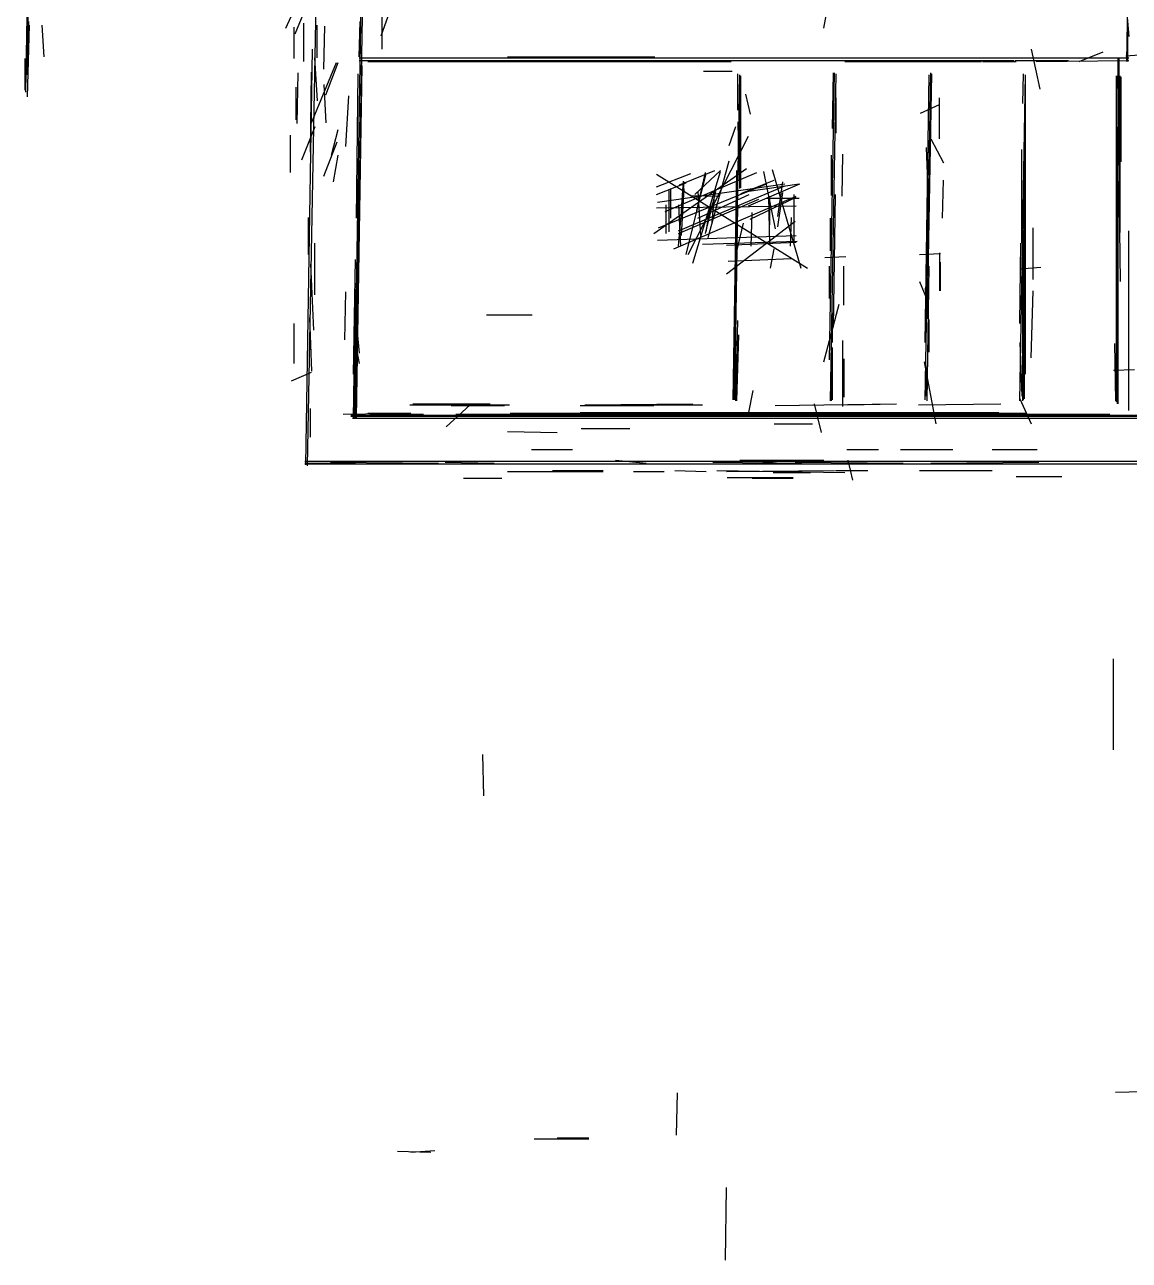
# Model space of a CAD drawing. Header units: metres. Extents: x 0.1 to 46.8, y -33.1 to 0.
# Drawn here: x 2.3 to 13.86, y -32.72 to -19.8 of the extents above; entities that cross this region are included whole.
import ezdxf

# ---------------------------------------------------------------- set-up
doc = ezdxf.new("R2010")
doc.units = ezdxf.units.M
doc.layers.add('Lines', color=7, linetype='Continuous')
doc.layers.add('Walls', color=2, linetype='Continuous')

msp = doc.modelspace()

# ---------------------------------------------------------------- linework, layer by layer
at = {"layer": 'Lines'}
for p, q in [((5.76, -23.91), (6.05, -7.4)), ((2.31, -20.5), (2.38, -16.93)), ((2.33, -20.32), (2.35, -18.72)), ((5.13, -19.89), (5.32, -19.43)), ((6.03, -19.91), (6.19, -19.46)), ((10.66, -19.83), (10.73, -19.45)), ((5.03, -19.83), (5.16, -19.55)), ((5.26, -24.41), (5.35, -19.57)), ((5.75, -23.91), (5.82, -19.56)), ((13.82, -19.56), (13.85, -19.92)), ((13.83, -20.18), (13.84, -19.56)), ((2.34, -19.76), (2.34, -20.06)), ((5.8, -20.13), (5.81, -19.76)), ((6.04, -20.05), (6.04, -19.68)), ((2.33, -20.55), (2.35, -19.8)), ((2.48, -19.8), (2.5, -20.13)), ((5.12, -20.15), (5.12, -19.82)), ((5.22, -20.18), (5.22, -19.78)), ((5.36, -20.14), (5.36, -19.8)), ((5.43, -20.26), (5.44, -19.81)), ((13.84, -20.18), (13.84, -19.81)), ((2.3, -20.15), (2.3, -20.48)), ((5.24, -24.4), (5.31, -20.05)), ((5.33, -20.14), (5.36, -20.59)), ((5.8, -20.14), (13.85, -20.14)), ((7.35, -20.13), (8.89, -20.13)), ((12.83, -20.05), (12.92, -20.47)), ((13.33, -20.18), (13.58, -20.08)), ((13.74, -20.85), (13.74, -20.14)), ((13.75, -21.42), (13.75, -20.14)), ((13.82, -20.12), (14.35, -20.08)), ((5.29, -21.13), (5.3, -20.29)), ((5.3, -20.82), (5.56, -20.19)), ((5.45, -20.53), (5.58, -20.19)), ((5.77, -23.91), (5.83, -20.22)), ((5.8, -20.17), (12.65, -20.17)), ((5.89, -20.18), (9.69, -20.18)), ((9.4, -20.28), (9.7, -20.28)), ((10.88, -20.18), (12.31, -20.18)), ((12.32, -20.18), (12.67, -20.18)), ((12.66, -20.17), (13.22, -20.17)), ((12.88, -20.18), (13.85, -20.17)), ((5.15, -20.83), (5.16, -20.3)), ((5.43, -20.42), (5.45, -20.82)), ((5.77, -21.82), (5.79, -20.31)), ((9.72, -23.72), (9.78, -20.32)), ((9.76, -20.69), (9.76, -20.31)), ((9.79, -21.5), (9.79, -20.33)), ((10.72, -23.3), (10.77, -20.3)), ((10.73, -23.73), (10.79, -20.31)), ((10.75, -20.88), (10.76, -20.3)), ((11.72, -23.72), (11.78, -20.3)), ((11.72, -23.12), (11.76, -20.32)), ((11.75, -22.43), (11.79, -20.31)), ((12.71, -23.73), (12.77, -20.32)), ((12.74, -20.62), (12.75, -20.31)), ((12.77, -23.45), (12.77, -20.37)), ((13.72, -23.74), (13.72, -20.33)), ((13.73, -20.33), (13.76, -22.48)), ((13.76, -21.97), (13.76, -20.33)), ((13.77, -21.23), (13.77, -20.34)), ((5.14, -20.79), (5.14, -20.45)), ((5.66, -21.07), (5.69, -20.54)), ((9.84, -20.52), (9.89, -20.73)), ((9.78, -21.51), (9.78, -20.57)), ((10.79, -20.93), (10.79, -20.56)), ((11.67, -20.72), (11.87, -20.63)), ((11.87, -20.99), (11.87, -20.56)), ((5.2, -21.21), (5.34, -20.86)), ((5.51, -21.16), (5.58, -20.89)), ((9.67, -21.06), (9.74, -20.86)), ((9.76, -20.81), (9.77, -21.34)), ((13.73, -23.76), (13.73, -20.86)), ((5.08, -21.34), (5.08, -20.95)), ((5.43, -21.38), (5.57, -21.02)), ((9.24, -22.2), (9.87, -20.96)), ((11.78, -20.99), (11.91, -21.24)), ((12.76, -23.71), (12.76, -20.94)), ((5.53, -21.44), (5.58, -21.16)), ((10.74, -21.58), (10.74, -21.16)), ((10.85, -21.59), (10.86, -21.15)), ((11.73, -21.08), (11.75, -21.63)), ((12.73, -22.08), (12.73, -21.1)), ((8.88, -21.98), (9.85, -21.3)), ((9.15, -21.47), (9.52, -21.32)), ((9.31, -21.57), (9.58, -21.32)), ((9.45, -22.02), (9.67, -21.22)), ((9.71, -23.72), (9.75, -21.32)), ((10.12, -21.31), (10.42, -22.34)), ((8.91, -21.49), (9.27, -21.35)), ((8.91, -21.36), (10.49, -22.34)), ((8.91, -21.57), (9.22, -21.45)), ((9, -21.75), (9.96, -21.34)), ((9.14, -22.11), (9.2, -21.44)), ((9.17, -21.73), (9.19, -21.43)), ((9.22, -22.2), (9.43, -21.35)), ((9.29, -22.29), (9.58, -21.33)), ((9.33, -21.74), (9.42, -21.34)), ((9.79, -21.56), (10.14, -21.42)), ((10.03, -21.33), (10.15, -21.93)), ((10.18, -21.8), (10.23, -21.44)), ((11.9, -21.82), (11.91, -21.42)), ((13.74, -23.76), (13.74, -21.43)), ((8.92, -21.65), (10.25, -21.46)), ((8.93, -21.92), (10.06, -21.46)), ((9.04, -21.96), (9.04, -21.53)), ((9.06, -21.82), (9.06, -21.51)), ((9.14, -21.95), (10.25, -21.48)), ((9.17, -22), (9.2, -21.51)), ((9.26, -21.58), (9.57, -21.59)), ((9.34, -21.54), (9.37, -22)), ((9.34, -21.82), (9.88, -21.57)), ((9.42, -21.98), (9.53, -21.54)), ((9.49, -21.86), (9.52, -21.54)), ((9.85, -21.54), (10.4, -21.46)), ((9.87, -21.69), (10.41, -21.46)), ((10.18, -21.91), (10.23, -21.55)), ((10.35, -22.08), (10.35, -21.57)), ((10.76, -22.96), (10.78, -21.57)), ((12.75, -21.93), (12.75, -21.56)), ((8.91, -21.71), (10.37, -21.69)), ((9.01, -21.98), (9.01, -21.68)), ((9.09, -22.14), (10.37, -21.59)), ((9.14, -21.98), (9.98, -21.62)), ((9.14, -21.68), (9.16, -22.11)), ((9.43, -21.96), (9.48, -21.66)), ((9.73, -23.72), (9.76, -21.69)), ((9.89, -21.83), (10.37, -21.6)), ((10.06, -21.61), (10.4, -21.61)), ((10.08, -21.59), (10.09, -22.1)), ((10.09, -21.59), (10.09, -21.89)), ((5.27, -22.2), (5.27, -21.81)), ((9.9, -22.11), (9.91, -21.76)), ((10.31, -22.11), (10.32, -21.81)), ((10.73, -22.16), (10.73, -21.82)), ((9.64, -22.4), (10.36, -21.85)), ((9.74, -22.21), (9.82, -21.87)), ((12.75, -23.72), (12.75, -21.94)), ((12.85, -22.46), (12.85, -21.92)), ((13.85, -23.83), (13.85, -21.95)), ((5.33, -22.08), (5.33, -22.62)), ((8.92, -22.05), (10.37, -22)), ((9.39, -22.09), (10.38, -22.06)), ((9.64, -22.1), (10.37, -22.07)), ((12.71, -22.92), (12.72, -22.08)), ((12.74, -23.73), (12.74, -22.09)), ((10.1, -22.34), (10.14, -22.14)), ((10.67, -22.23), (10.89, -22.22)), ((11.66, -22.2), (11.88, -22.19)), ((11.87, -22.18), (11.87, -22.58)), ((5.29, -22.3), (5.32, -22.99)), ((5.74, -23.45), (5.76, -22.25)), ((9.66, -22.27), (10.32, -22.24)), ((10.72, -22.66), (10.72, -22.32)), ((10.87, -22.73), (10.87, -22.32)), ((11.74, -23.73), (11.76, -22.32)), ((11.88, -22.58), (11.88, -22.28)), ((12.71, -22.35), (12.93, -22.33)), ((11.66, -22.48), (11.75, -22.7)), ((11.75, -22.87), (11.75, -22.44)), ((5.65, -23.09), (5.66, -22.59)), ((5.74, -23.91), (5.76, -22.56)), ((11.72, -22.55), (11.74, -22.87)), ((12.83, -23.28), (12.85, -22.58)), ((10.66, -23.32), (10.82, -22.72)), ((5.28, -22.86), (5.3, -23.42)), ((5.76, -22.83), (5.8, -23.23)), ((7.13, -22.83), (7.61, -22.83)), ((10.75, -23.12), (10.75, -22.81)), ((5.12, -23.34), (5.12, -22.92)), ((9.74, -23.73), (9.76, -22.89)), ((11.76, -23.22), (11.76, -22.88)), ((5.75, -23.08), (5.8, -23.34)), ((9.75, -23.73), (9.77, -23.04)), ((10.86, -23.79), (10.86, -23.1)), ((12.71, -23.12), (12.73, -23.68)), ((13.7, -23.13), (13.71, -23.73)), ((10.75, -23.72), (10.75, -23.17)), ((10.74, -23.73), (10.74, -23.39)), ((10.87, -23.29), (10.87, -23.69)), ((11.71, -23.32), (11.83, -23.97)), ((11.73, -23.68), (11.73, -23.36)), ((5.09, -23.52), (5.3, -23.43)), ((13.69, -23.41), (13.91, -23.4)), ((9.87, -23.87), (9.92, -23.62)), ((6.33, -23.77), (7.37, -23.77)), ((6.36, -23.76), (7.17, -23.76)), ((6.71, -24), (6.96, -23.77)), ((6.76, -23.78), (7.32, -23.78)), ((8.11, -23.78), (8.88, -23.78)), ((8.16, -23.77), (9.29, -23.76)), ((8.73, -23.77), (9.39, -23.77)), ((10.15, -23.78), (11.42, -23.76)), ((10.56, -23.76), (10.63, -24.06)), ((10.91, -23.77), (11.42, -23.76)), ((11.65, -23.77), (12.51, -23.76)), ((12.71, -23.71), (12.83, -23.97)), ((5.29, -24.11), (5.29, -23.81)), ((5.63, -23.87), (6.33, -23.86)), ((5.71, -23.88), (17.65, -23.88)), ((5.71, -23.89), (32.1, -23.89)), ((5.73, -23.91), (24.31, -23.91)), ((5.89, -23.86), (6.34, -23.86)), ((5.91, -23.87), (6.47, -23.87)), ((6.81, -23.87), (13.65, -23.87)), ((7.38, -23.86), (12.77, -23.86)), ((8.11, -23.85), (12.49, -23.85)), ((8.12, -24.02), (8.63, -24.02)), ((10.14, -23.97), (10.54, -23.97)), ((7.35, -24.05), (7.87, -24.06)), ((7.6, -24.24), (8.03, -24.24)), ((10.9, -24.24), (11.23, -24.24)), ((11.46, -24.24), (12.01, -24.24)), ((12.42, -24.24), (12.89, -24.24)), ((5.23, -24.36), (16.47, -24.36)), ((5.23, -24.38), (5.76, -24.38)), ((5.23, -24.39), (24.6, -24.39)), ((5.5, -24.37), (6.63, -24.38)), ((6.7, -24.37), (7.21, -24.38)), ((8.48, -24.35), (8.8, -24.38)), ((9.5, -24.37), (10.43, -24.38)), ((9.78, -24.35), (10.66, -24.35)), ((9.88, -24.35), (10.2, -24.38)), ((10.36, -24.37), (11.49, -24.38)), ((10.91, -24.35), (10.96, -24.56)), ((11.78, -24.38), (12.91, -24.37)), ((6.89, -24.54), (7.29, -24.54)), ((7.35, -24.47), (8.35, -24.47)), ((7.82, -24.46), (8.35, -24.46)), ((8.67, -24.47), (8.99, -24.47)), ((9.1, -24.46), (9.43, -24.47)), ((9.54, -24.46), (10.88, -24.48)), ((9.64, -24.47), (10.77, -24.46)), ((9.65, -24.53), (10.34, -24.53)), ((9.91, -24.54), (10.34, -24.54)), ((10.13, -24.48), (10.52, -24.48)), ((10.78, -24.46), (11.12, -24.46)), ((11.66, -24.46), (12.42, -24.46)), ((12.67, -24.52), (13.15, -24.52)), ((13.69, -27.38), (13.69, -26.43)), ((7.09, -27.43), (7.1, -27.86)), ((9.12, -31.41), (9.13, -30.97)), ((13.71, -30.96), (14.19, -30.95)), ((7.63, -31.45), (8.2, -31.45)), ((7.87, -31.44), (8.2, -31.44)), ((6.2, -31.58), (6.55, -31.59)), ((6.34, -31.59), (6.59, -31.57)), ((9.63, -32.72), (9.64, -31.96))]:
    msp.add_line(p, q, dxfattribs=at)
at = {"layer": 'Walls'}
for p, q in [((5.76, -23.91), (6.05, -7.4)), ((5.76, -23.91), (6.05, -7.4)), ((5.76, -23.91), (6.05, -7.4)), ((5.76, -23.91), (6.05, -7.4)), ((5.76, -23.91), (6.05, -7.4)), ((5.76, -23.91), (6.05, -7.4)), ((5.76, -23.91), (6.05, -7.4)), ((5.76, -23.91), (6.05, -7.4)), ((5.76, -23.91), (6.05, -7.4)), ((5.76, -23.91), (6.05, -7.4)), ((5.76, -23.91), (6.05, -7.4)), ((5.76, -23.91), (6.05, -7.4)), ((2.31, -20.5), (2.38, -16.93)), ((2.31, -20.5), (2.38, -16.93)), ((2.31, -20.5), (2.38, -16.93)), ((2.31, -20.5), (2.38, -16.93)), ((2.33, -20.32), (2.35, -18.72)), ((2.33, -20.32), (2.35, -18.72)), ((2.33, -20.32), (2.35, -18.72)), ((5.26, -24.41), (5.35, -19.57)), ((5.26, -24.41), (5.35, -19.57)), ((5.26, -24.41), (5.35, -19.57)), ((5.26, -24.41), (5.35, -19.57)), ((5.26, -24.41), (5.35, -19.57)), ((5.75, -23.91), (5.82, -19.56)), ((5.75, -23.91), (5.82, -19.56)), ((5.75, -23.91), (5.82, -19.56)), ((5.75, -23.91), (5.82, -19.56)), ((5.75, -23.91), (5.82, -19.56)), ((13.83, -20.18), (13.84, -19.56)), ((2.33, -20.55), (2.35, -19.8)), ((5.24, -24.4), (5.31, -20.05)), ((5.24, -24.4), (5.31, -20.05)), ((5.24, -24.4), (5.31, -20.05)), ((5.24, -24.4), (5.31, -20.05)), ((5.24, -24.4), (5.31, -20.05)), ((5.24, -24.4), (5.31, -20.05)), ((5.8, -20.14), (13.85, -20.14)), ((5.8, -20.14), (13.85, -20.14)), ((5.8, -20.14), (13.85, -20.14)), ((5.8, -20.14), (13.85, -20.14)), ((5.8, -20.14), (13.85, -20.14)), ((5.8, -20.14), (13.85, -20.14)), ((7.35, -20.13), (8.89, -20.13)), ((7.35, -20.13), (8.89, -20.13)), ((7.35, -20.13), (8.89, -20.13)), ((13.74, -20.85), (13.74, -20.14)), ((13.74, -20.85), (13.74, -20.14)), ((13.74, -20.85), (13.74, -20.14)), ((13.74, -20.85), (13.74, -20.14)), ((13.74, -20.85), (13.74, -20.14)), ((13.75, -21.42), (13.75, -20.14)), ((13.75, -21.42), (13.75, -20.14)), ((13.75, -21.42), (13.75, -20.14)), ((13.75, -21.42), (13.75, -20.14)), ((13.75, -21.42), (13.75, -20.14)), ((13.82, -20.12), (14.35, -20.08)), ((13.82, -20.12), (14.35, -20.08)), ((5.29, -21.13), (5.3, -20.29)), ((5.29, -21.13), (5.3, -20.29)), ((5.29, -21.13), (5.3, -20.29)), ((5.77, -23.91), (5.83, -20.22)), ((5.77, -23.91), (5.83, -20.22)), ((5.77, -23.91), (5.83, -20.22)), ((5.77, -23.91), (5.83, -20.22)), ((5.77, -23.91), (5.83, -20.22)), ((5.77, -23.91), (5.83, -20.22)), ((5.77, -23.91), (5.83, -20.22)), ((5.8, -20.17), (12.65, -20.17)), ((5.8, -20.17), (12.65, -20.17)), ((5.8, -20.17), (12.65, -20.17)), ((5.8, -20.17), (12.65, -20.17)), ((5.8, -20.17), (12.65, -20.17)), ((5.89, -20.18), (9.69, -20.18)), ((5.89, -20.18), (9.69, -20.18)), ((5.89, -20.18), (9.69, -20.18)), ((10.88, -20.18), (12.31, -20.18)), ((10.88, -20.18), (12.31, -20.18)), ((10.88, -20.18), (12.31, -20.18)), ((12.66, -20.17), (13.22, -20.17)), ((12.66, -20.17), (13.22, -20.17)), ((12.66, -20.17), (13.22, -20.17)), ((12.88, -20.18), (13.85, -20.17)), ((12.88, -20.18), (13.85, -20.17)), ((12.88, -20.18), (13.85, -20.17)), ((12.88, -20.18), (13.85, -20.17)), ((5.15, -20.83), (5.16, -20.3)), ((5.15, -20.83), (5.16, -20.3)), ((5.77, -21.82), (5.79, -20.31)), ((5.77, -21.82), (5.79, -20.31)), ((5.77, -21.82), (5.79, -20.31)), ((9.72, -23.72), (9.78, -20.32)), ((9.72, -23.72), (9.78, -20.32)), ((9.72, -23.72), (9.78, -20.32)), ((9.72, -23.72), (9.78, -20.32)), ((9.72, -23.72), (9.78, -20.32)), ((9.79, -21.5), (9.79, -20.33)), ((10.72, -23.3), (10.77, -20.3)), ((10.72, -23.3), (10.77, -20.3)), ((10.72, -23.3), (10.77, -20.3)), ((10.72, -23.3), (10.77, -20.3)), ((10.73, -23.73), (10.79, -20.31)), ((10.73, -23.73), (10.79, -20.31)), ((10.73, -23.73), (10.79, -20.31)), ((10.73, -23.73), (10.79, -20.31)), ((11.72, -23.72), (11.78, -20.3)), ((11.72, -23.72), (11.78, -20.3)), ((11.72, -23.72), (11.78, -20.3)), ((11.72, -23.12), (11.76, -20.32)), ((11.72, -23.12), (11.76, -20.32)), ((11.72, -23.12), (11.76, -20.32)), ((11.75, -22.43), (11.79, -20.31)), ((11.75, -22.43), (11.79, -20.31)), ((12.71, -23.73), (12.77, -20.32)), ((12.71, -23.73), (12.77, -20.32)), ((12.71, -23.73), (12.77, -20.32)), ((12.71, -23.73), (12.77, -20.32)), ((12.77, -23.45), (12.77, -20.37)), ((12.77, -23.45), (12.77, -20.37)), ((12.77, -23.45), (12.77, -20.37)), ((12.77, -23.45), (12.77, -20.37)), ((13.72, -23.74), (13.72, -20.33)), ((13.72, -23.74), (13.72, -20.33)), ((13.72, -23.74), (13.72, -20.33)), ((13.72, -23.74), (13.72, -20.33)), ((13.72, -23.74), (13.72, -20.33)), ((13.72, -23.74), (13.72, -20.33)), ((13.72, -23.74), (13.72, -20.33)), ((13.72, -23.74), (13.72, -20.33)), ((13.72, -23.74), (13.72, -20.33)), ((13.73, -20.33), (13.76, -22.48)), ((13.73, -20.33), (13.76, -22.48)), ((13.73, -20.33), (13.76, -22.48)), ((13.73, -20.33), (13.76, -22.48)), ((13.73, -20.33), (13.76, -22.48)), ((13.73, -20.33), (13.76, -22.48)), ((13.73, -20.33), (13.76, -22.48)), ((13.73, -20.33), (13.76, -22.48)), ((13.76, -21.97), (13.76, -20.33)), ((13.76, -21.97), (13.76, -20.33)), ((13.76, -21.97), (13.76, -20.33)), ((13.76, -21.97), (13.76, -20.33)), ((13.76, -21.97), (13.76, -20.33)), ((13.76, -21.97), (13.76, -20.33)), ((13.76, -21.97), (13.76, -20.33)), ((13.77, -21.23), (13.77, -20.34)), ((13.77, -21.23), (13.77, -20.34)), ((13.77, -21.23), (13.77, -20.34)), ((13.77, -21.23), (13.77, -20.34)), ((13.77, -21.23), (13.77, -20.34)), ((13.77, -21.23), (13.77, -20.34)), ((5.66, -21.07), (5.69, -20.54)), ((5.66, -21.07), (5.69, -20.54)), ((5.66, -21.07), (5.69, -20.54)), ((9.76, -20.81), (9.77, -21.34)), ((13.73, -23.76), (13.73, -20.86)), ((13.73, -23.76), (13.73, -20.86)), ((13.73, -23.76), (13.73, -20.86)), ((13.73, -23.76), (13.73, -20.86)), ((13.73, -23.76), (13.73, -20.86)), ((13.73, -23.76), (13.73, -20.86)), ((13.73, -23.76), (13.73, -20.86)), ((13.73, -23.76), (13.73, -20.86)), ((13.73, -23.76), (13.73, -20.86)), ((13.73, -23.76), (13.73, -20.86)), ((13.73, -23.76), (13.73, -20.86)), ((12.76, -23.71), (12.76, -20.94)), ((12.76, -23.71), (12.76, -20.94)), ((12.76, -23.71), (12.76, -20.94)), ((12.76, -23.71), (12.76, -20.94)), ((12.76, -23.71), (12.76, -20.94)), ((12.76, -23.71), (12.76, -20.94)), ((12.76, -23.71), (12.76, -20.94)), ((12.76, -23.71), (12.76, -20.94)), ((11.73, -21.08), (11.75, -21.63)), ((11.73, -21.08), (11.75, -21.63)), ((12.73, -22.08), (12.73, -21.1)), ((12.73, -22.08), (12.73, -21.1)), ((12.73, -22.08), (12.73, -21.1)), ((12.73, -22.08), (12.73, -21.1)), ((8.88, -21.98), (9.85, -21.3)), ((8.88, -21.98), (9.85, -21.3)), ((9.45, -22.02), (9.67, -21.22)), ((9.45, -22.02), (9.67, -21.22)), ((9.71, -23.72), (9.75, -21.32)), ((9.71, -23.72), (9.75, -21.32)), ((9.71, -23.72), (9.75, -21.32)), ((9.71, -23.72), (9.75, -21.32)), ((10.12, -21.31), (10.42, -22.34)), ((9, -21.75), (9.96, -21.34)), ((9, -21.75), (9.96, -21.34)), ((9, -21.75), (9.96, -21.34)), ((9, -21.75), (9.96, -21.34)), ((9, -21.75), (9.96, -21.34)), ((9, -21.75), (9.96, -21.34)), ((9.14, -22.11), (9.2, -21.44)), ((9.14, -22.11), (9.2, -21.44)), ((9.22, -22.2), (9.43, -21.35)), ((9.22, -22.2), (9.43, -21.35)), ((9.29, -22.29), (9.58, -21.33)), ((10.03, -21.33), (10.15, -21.93)), ((13.74, -23.76), (13.74, -21.43)), ((13.74, -23.76), (13.74, -21.43)), ((13.74, -23.76), (13.74, -21.43)), ((13.74, -23.76), (13.74, -21.43)), ((13.74, -23.76), (13.74, -21.43)), ((13.74, -23.76), (13.74, -21.43)), ((13.74, -23.76), (13.74, -21.43)), ((13.74, -23.76), (13.74, -21.43)), ((8.92, -21.65), (10.25, -21.46)), ((8.92, -21.65), (10.25, -21.46)), ((8.92, -21.65), (10.25, -21.46)), ((8.92, -21.65), (10.25, -21.46)), ((8.92, -21.65), (10.25, -21.46)), ((8.93, -21.92), (10.06, -21.46)), ((8.93, -21.92), (10.06, -21.46)), ((8.93, -21.92), (10.06, -21.46)), ((8.93, -21.92), (10.06, -21.46)), ((9.14, -21.95), (10.25, -21.48)), ((9.14, -21.95), (10.25, -21.48)), ((9.14, -21.95), (10.25, -21.48)), ((9.14, -21.95), (10.25, -21.48)), ((9.14, -21.95), (10.25, -21.48)), ((9.14, -21.95), (10.25, -21.48)), ((9.34, -21.82), (9.88, -21.57)), ((9.34, -21.82), (9.88, -21.57)), ((9.34, -21.82), (9.88, -21.57)), ((9.34, -21.82), (9.88, -21.57)), ((9.85, -21.54), (10.4, -21.46)), ((9.85, -21.54), (10.4, -21.46)), ((9.85, -21.54), (10.4, -21.46)), ((9.85, -21.54), (10.4, -21.46)), ((9.85, -21.54), (10.4, -21.46)), ((9.85, -21.54), (10.4, -21.46)), ((9.87, -21.69), (10.41, -21.46)), ((9.87, -21.69), (10.41, -21.46)), ((9.87, -21.69), (10.41, -21.46)), ((9.87, -21.69), (10.41, -21.46)), ((9.87, -21.69), (10.41, -21.46)), ((9.87, -21.69), (10.41, -21.46)), ((10.35, -22.08), (10.35, -21.57)), ((10.35, -22.08), (10.35, -21.57)), ((10.35, -22.08), (10.35, -21.57)), ((10.35, -22.08), (10.35, -21.57)), ((10.35, -22.08), (10.35, -21.57)), ((10.76, -22.96), (10.78, -21.57)), ((10.76, -22.96), (10.78, -21.57)), ((10.76, -22.96), (10.78, -21.57)), ((8.91, -21.71), (10.37, -21.69)), ((8.91, -21.71), (10.37, -21.69)), ((8.91, -21.71), (10.37, -21.69)), ((8.91, -21.71), (10.37, -21.69)), ((8.91, -21.71), (10.37, -21.69)), ((8.91, -21.71), (10.37, -21.69)), ((9.09, -22.14), (10.37, -21.59)), ((9.09, -22.14), (10.37, -21.59)), ((9.09, -22.14), (10.37, -21.59)), ((9.09, -22.14), (10.37, -21.59)), ((9.09, -22.14), (10.37, -21.59)), ((9.09, -22.14), (10.37, -21.59)), ((9.09, -22.14), (10.37, -21.59)), ((9.14, -21.98), (9.98, -21.62)), ((9.14, -21.98), (9.98, -21.62)), ((9.14, -21.98), (9.98, -21.62)), ((9.14, -21.98), (9.98, -21.62)), ((9.14, -21.98), (9.98, -21.62)), ((9.73, -23.72), (9.76, -21.69)), ((9.73, -23.72), (9.76, -21.69)), ((9.73, -23.72), (9.76, -21.69)), ((9.73, -23.72), (9.76, -21.69)), ((9.89, -21.83), (10.37, -21.6)), ((9.89, -21.83), (10.37, -21.6)), ((9.89, -21.83), (10.37, -21.6)), ((9.89, -21.83), (10.37, -21.6)), ((9.89, -21.83), (10.37, -21.6)), ((9.89, -21.83), (10.37, -21.6)), ((9.89, -21.83), (10.37, -21.6)), ((10.08, -21.59), (10.09, -22.1)), ((10.08, -21.59), (10.09, -22.1)), ((10.08, -21.59), (10.09, -22.1)), ((10.08, -21.59), (10.09, -22.1)), ((10.08, -21.59), (10.09, -22.1)), ((9.64, -22.4), (10.36, -21.85)), ((12.75, -23.72), (12.75, -21.94)), ((12.75, -23.72), (12.75, -21.94)), ((12.75, -23.72), (12.75, -21.94)), ((12.75, -23.72), (12.75, -21.94)), ((12.85, -22.46), (12.85, -21.92)), ((12.85, -22.46), (12.85, -21.92)), ((12.85, -22.46), (12.85, -21.92)), ((12.85, -22.46), (12.85, -21.92)), ((12.85, -22.46), (12.85, -21.92)), ((12.85, -22.46), (12.85, -21.92)), ((12.85, -22.46), (12.85, -21.92)), ((12.85, -22.46), (12.85, -21.92)), ((13.85, -23.83), (13.85, -21.95)), ((13.85, -23.83), (13.85, -21.95)), ((13.85, -23.83), (13.85, -21.95)), ((13.85, -23.83), (13.85, -21.95)), ((13.85, -23.83), (13.85, -21.95)), ((13.85, -23.83), (13.85, -21.95)), ((13.85, -23.83), (13.85, -21.95)), ((13.85, -23.83), (13.85, -21.95)), ((13.85, -23.83), (13.85, -21.95)), ((5.33, -22.08), (5.33, -22.62)), ((5.33, -22.08), (5.33, -22.62)), ((5.33, -22.08), (5.33, -22.62)), ((5.33, -22.08), (5.33, -22.62)), ((5.33, -22.08), (5.33, -22.62)), ((5.33, -22.08), (5.33, -22.62)), ((5.33, -22.08), (5.33, -22.62)), ((8.92, -22.05), (10.37, -22)), ((8.92, -22.05), (10.37, -22)), ((8.92, -22.05), (10.37, -22)), ((8.92, -22.05), (10.37, -22)), ((8.92, -22.05), (10.37, -22)), ((8.92, -22.05), (10.37, -22)), ((9.39, -22.09), (10.38, -22.06)), ((9.39, -22.09), (10.38, -22.06)), ((9.39, -22.09), (10.38, -22.06)), ((9.39, -22.09), (10.38, -22.06)), ((9.39, -22.09), (10.38, -22.06)), ((9.64, -22.1), (10.37, -22.07)), ((9.64, -22.1), (10.37, -22.07)), ((9.64, -22.1), (10.37, -22.07)), ((9.64, -22.1), (10.37, -22.07)), ((9.64, -22.1), (10.37, -22.07)), ((12.71, -22.92), (12.72, -22.08)), ((12.71, -22.92), (12.72, -22.08)), ((12.71, -22.92), (12.72, -22.08)), ((12.71, -22.92), (12.72, -22.08)), ((12.71, -22.92), (12.72, -22.08)), ((12.71, -22.92), (12.72, -22.08)), ((12.71, -22.92), (12.72, -22.08)), ((12.74, -23.73), (12.74, -22.09)), ((12.74, -23.73), (12.74, -22.09)), ((12.74, -23.73), (12.74, -22.09)), ((12.74, -23.73), (12.74, -22.09)), ((5.29, -22.3), (5.32, -22.99)), ((5.29, -22.3), (5.32, -22.99)), ((5.29, -22.3), (5.32, -22.99)), ((5.29, -22.3), (5.32, -22.99)), ((5.29, -22.3), (5.32, -22.99)), ((5.29, -22.3), (5.32, -22.99)), ((5.29, -22.3), (5.32, -22.99)), ((5.29, -22.3), (5.32, -22.99)), ((5.74, -23.45), (5.76, -22.25)), ((5.74, -23.45), (5.76, -22.25)), ((5.74, -23.45), (5.76, -22.25)), ((5.74, -23.45), (5.76, -22.25)), ((5.74, -23.45), (5.76, -22.25)), ((5.74, -23.45), (5.76, -22.25)), ((9.66, -22.27), (10.32, -22.24)), ((9.66, -22.27), (10.32, -22.24)), ((9.66, -22.27), (10.32, -22.24)), ((9.66, -22.27), (10.32, -22.24)), ((9.66, -22.27), (10.32, -22.24)), ((5.65, -23.09), (5.66, -22.59)), ((5.65, -23.09), (5.66, -22.59)), ((5.65, -23.09), (5.66, -22.59)), ((5.65, -23.09), (5.66, -22.59)), ((5.65, -23.09), (5.66, -22.59)), ((5.65, -23.09), (5.66, -22.59)), ((5.74, -23.91), (5.76, -22.56)), ((5.74, -23.91), (5.76, -22.56)), ((5.74, -23.91), (5.76, -22.56)), ((5.74, -23.91), (5.76, -22.56)), ((12.83, -23.28), (12.85, -22.58)), ((12.83, -23.28), (12.85, -22.58)), ((12.83, -23.28), (12.85, -22.58)), ((12.83, -23.28), (12.85, -22.58)), ((5.28, -22.86), (5.3, -23.42)), ((5.28, -22.86), (5.3, -23.42)), ((5.28, -22.86), (5.3, -23.42)), ((5.28, -22.86), (5.3, -23.42)), ((5.28, -22.86), (5.3, -23.42)), ((9.74, -23.73), (9.76, -22.89)), ((9.74, -23.73), (9.76, -22.89)), ((9.75, -23.73), (9.77, -23.04)), ((12.71, -23.12), (12.73, -23.68)), ((12.71, -23.12), (12.73, -23.68)), ((12.71, -23.12), (12.73, -23.68)), ((13.7, -23.13), (13.71, -23.73)), ((13.7, -23.13), (13.71, -23.73)), ((13.7, -23.13), (13.71, -23.73)), ((13.7, -23.13), (13.71, -23.73)), ((13.7, -23.13), (13.71, -23.73)), ((6.33, -23.77), (7.37, -23.77)), ((6.33, -23.77), (7.37, -23.77)), ((6.33, -23.77), (7.37, -23.77)), ((6.36, -23.76), (7.17, -23.76)), ((6.36, -23.76), (7.17, -23.76)), ((6.36, -23.76), (7.17, -23.76)), ((6.36, -23.76), (7.17, -23.76)), ((6.76, -23.78), (7.32, -23.78)), ((6.76, -23.78), (7.32, -23.78)), ((6.76, -23.78), (7.32, -23.78)), ((6.76, -23.78), (7.32, -23.78)), ((8.11, -23.78), (8.88, -23.78)), ((8.11, -23.78), (8.88, -23.78)), ((8.11, -23.78), (8.88, -23.78)), ((8.11, -23.78), (8.88, -23.78)), ((8.16, -23.77), (9.29, -23.76)), ((8.16, -23.77), (9.29, -23.76)), ((8.16, -23.77), (9.29, -23.76)), ((8.73, -23.77), (9.39, -23.77)), ((8.73, -23.77), (9.39, -23.77)), ((8.73, -23.77), (9.39, -23.77)), ((10.15, -23.78), (11.42, -23.76)), ((10.15, -23.78), (11.42, -23.76)), ((10.15, -23.78), (11.42, -23.76)), ((10.15, -23.78), (11.42, -23.76)), ((10.15, -23.78), (11.42, -23.76)), ((10.15, -23.78), (11.42, -23.76)), ((10.91, -23.77), (11.42, -23.76)), ((10.91, -23.77), (11.42, -23.76)), ((10.91, -23.77), (11.42, -23.76)), ((10.91, -23.77), (11.42, -23.76)), ((10.91, -23.77), (11.42, -23.76)), ((11.65, -23.77), (12.51, -23.76)), ((11.65, -23.77), (12.51, -23.76)), ((11.65, -23.77), (12.51, -23.76)), ((11.65, -23.77), (12.51, -23.76)), ((5.63, -23.87), (6.33, -23.86)), ((5.63, -23.87), (6.33, -23.86)), ((5.63, -23.87), (6.33, -23.86)), ((5.63, -23.87), (6.33, -23.86)), ((5.71, -23.88), (17.65, -23.88)), ((5.71, -23.88), (17.65, -23.88)), ((5.71, -23.88), (17.65, -23.88)), ((5.71, -23.88), (17.65, -23.88)), ((5.71, -23.89), (32.1, -23.89)), ((5.73, -23.91), (24.31, -23.91)), ((5.73, -23.91), (24.31, -23.91)), ((5.73, -23.91), (24.31, -23.91)), ((5.91, -23.87), (6.47, -23.87)), ((5.91, -23.87), (6.47, -23.87)), ((5.91, -23.87), (6.47, -23.87)), ((5.91, -23.87), (6.47, -23.87)), ((6.81, -23.87), (13.65, -23.87)), ((6.81, -23.87), (13.65, -23.87)), ((6.81, -23.87), (13.65, -23.87)), ((6.81, -23.87), (13.65, -23.87)), ((6.81, -23.87), (13.65, -23.87)), ((6.81, -23.87), (13.65, -23.87)), ((6.81, -23.87), (13.65, -23.87)), ((6.81, -23.87), (13.65, -23.87)), ((7.38, -23.86), (12.77, -23.86)), ((7.38, -23.86), (12.77, -23.86)), ((7.38, -23.86), (12.77, -23.86)), ((7.38, -23.86), (12.77, -23.86)), ((7.38, -23.86), (12.77, -23.86)), ((7.38, -23.86), (12.77, -23.86)), ((7.38, -23.86), (12.77, -23.86)), ((7.38, -23.86), (12.77, -23.86)), ((8.11, -23.85), (12.49, -23.85)), ((8.11, -23.85), (12.49, -23.85)), ((8.11, -23.85), (12.49, -23.85)), ((8.11, -23.85), (12.49, -23.85)), ((8.11, -23.85), (12.49, -23.85)), ((8.11, -23.85), (12.49, -23.85)), ((8.11, -23.85), (12.49, -23.85)), ((8.11, -23.85), (12.49, -23.85)), ((8.12, -24.02), (8.63, -24.02)), ((8.12, -24.02), (8.63, -24.02)), ((8.12, -24.02), (8.63, -24.02)), ((8.12, -24.02), (8.63, -24.02)), ((8.12, -24.02), (8.63, -24.02)), ((8.12, -24.02), (8.63, -24.02)), ((7.35, -24.05), (7.87, -24.06)), ((7.35, -24.05), (7.87, -24.06)), ((7.35, -24.05), (7.87, -24.06)), ((7.35, -24.05), (7.87, -24.06)), ((7.35, -24.05), (7.87, -24.06)), ((11.46, -24.24), (12.01, -24.24)), ((11.46, -24.24), (12.01, -24.24)), ((11.46, -24.24), (12.01, -24.24)), ((11.46, -24.24), (12.01, -24.24)), ((11.46, -24.24), (12.01, -24.24)), ((5.23, -24.36), (16.47, -24.36)), ((5.23, -24.36), (16.47, -24.36)), ((5.23, -24.36), (16.47, -24.36)), ((5.23, -24.36), (16.47, -24.36)), ((5.23, -24.36), (16.47, -24.36)), ((5.23, -24.36), (16.47, -24.36)), ((5.23, -24.36), (16.47, -24.36)), ((5.23, -24.38), (5.76, -24.38)), ((5.23, -24.38), (5.76, -24.38)), ((5.23, -24.39), (24.6, -24.39)), ((5.23, -24.39), (24.6, -24.39)), ((5.5, -24.37), (6.63, -24.38)), ((5.5, -24.37), (6.63, -24.38)), ((5.5, -24.37), (6.63, -24.38)), ((6.7, -24.37), (7.21, -24.38)), ((6.7, -24.37), (7.21, -24.38)), ((6.7, -24.37), (7.21, -24.38)), ((6.7, -24.37), (7.21, -24.38)), ((9.5, -24.37), (10.43, -24.38)), ((9.5, -24.37), (10.43, -24.38)), ((9.5, -24.37), (10.43, -24.38)), ((9.5, -24.37), (10.43, -24.38)), ((9.5, -24.37), (10.43, -24.38)), ((9.5, -24.37), (10.43, -24.38)), ((9.5, -24.37), (10.43, -24.38)), ((9.78, -24.35), (10.66, -24.35)), ((9.78, -24.35), (10.66, -24.35)), ((9.78, -24.35), (10.66, -24.35)), ((9.78, -24.35), (10.66, -24.35)), ((9.78, -24.35), (10.66, -24.35)), ((9.78, -24.35), (10.66, -24.35)), ((9.78, -24.35), (10.66, -24.35)), ((10.36, -24.37), (11.49, -24.38)), ((10.36, -24.37), (11.49, -24.38)), ((10.36, -24.37), (11.49, -24.38)), ((10.36, -24.37), (11.49, -24.38)), ((10.36, -24.37), (11.49, -24.38)), ((11.78, -24.38), (12.91, -24.37)), ((11.78, -24.38), (12.91, -24.37)), ((11.78, -24.38), (12.91, -24.37)), ((7.35, -24.47), (8.35, -24.47)), ((7.35, -24.47), (8.35, -24.47)), ((7.35, -24.47), (8.35, -24.47)), ((7.82, -24.46), (8.35, -24.46)), ((7.82, -24.46), (8.35, -24.46)), ((7.82, -24.46), (8.35, -24.46)), ((7.82, -24.46), (8.35, -24.46)), ((9.54, -24.46), (10.88, -24.48)), ((9.54, -24.46), (10.88, -24.48)), ((9.54, -24.46), (10.88, -24.48)), ((9.54, -24.46), (10.88, -24.48)), ((9.54, -24.46), (10.88, -24.48)), ((9.54, -24.46), (10.88, -24.48)), ((9.54, -24.46), (10.88, -24.48)), ((9.64, -24.47), (10.77, -24.46)), ((9.64, -24.47), (10.77, -24.46)), ((9.64, -24.47), (10.77, -24.46)), ((9.64, -24.47), (10.77, -24.46)), ((9.64, -24.47), (10.77, -24.46)), ((9.64, -24.47), (10.77, -24.46)), ((9.64, -24.47), (10.77, -24.46)), ((9.65, -24.53), (10.34, -24.53)), ((9.65, -24.53), (10.34, -24.53)), ((9.65, -24.53), (10.34, -24.53)), ((9.65, -24.53), (10.34, -24.53)), ((9.65, -24.53), (10.34, -24.53)), ((9.65, -24.53), (10.34, -24.53)), ((9.65, -24.53), (10.34, -24.53)), ((11.66, -24.46), (12.42, -24.46)), ((11.66, -24.46), (12.42, -24.46)), ((11.66, -24.46), (12.42, -24.46)), ((11.66, -24.46), (12.42, -24.46))]:
    msp.add_line(p, q, dxfattribs=at)

doc.saveas('drawing.dxf')
